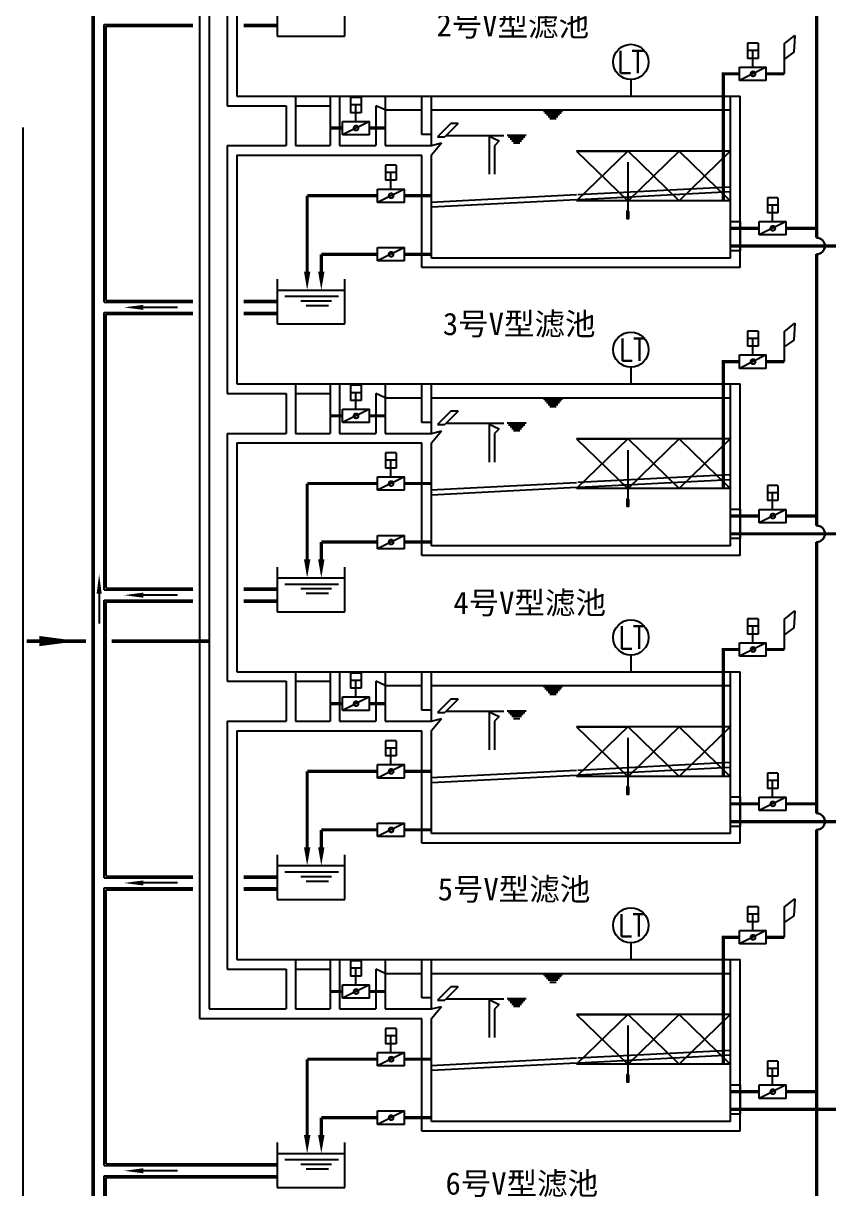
# Model space of a CAD drawing. Extents: x 4355 to 5355, y 1066 to 1761.
# Drawn here: x 4919.3 to 5045.2, y 1297.8 to 1480.1 of the extents above; entities that cross this region are included whole.
import ezdxf
from ezdxf.enums import TextEntityAlignment as Align

# ---------------------------------------------------------------- set-up
doc = ezdxf.new("R2010")
doc.units = 0
doc.header["$LTSCALE"] = 10
doc.header["$MEASUREMENT"] = 0
doc.linetypes.add('ZJ', pattern=[24, 10, -2, 0, -2, 10])
doc.layers.get('0').update_dxf_attribs({"linetype": 'CONTINUOUS'})
for name, color, linetype in [('1', 7, 'ZJ'), ('10', 7, 'CONTINUOUS'), ('3', 1, 'CONTINUOUS'), ('NEW', 70, 'CONTINUOUS'), ('修改', 7, 'CONTINUOUS'), ('气动蝶阀', 7, 'CONTINUOUS'), ('生产水', 1, 'CONTINUOUS')]:
    doc.layers.add(name, color=color, linetype=linetype)
doc.styles.add('HZ', font='geditxt.shx', dxfattribs={"width": 0.7, "bigfont": 'hztxt1.shx'})
doc.styles.add('样式 3', font='', dxfattribs={"height": 3.5})
doc.styles.get('样式 3').set_extended_font_data('FangSong')

msp = doc.modelspace()

# ---------------------------------------------------------------- linework, layer by layer
at = {"color": 7, "ltscale": 0.1}
for p, q in [((4946.88, 1558.66), (4946.88, 1324.45)), ((4948.37, 1557.17), (4948.37, 1325.94)), ((4951.18, 1505.94), (4951.18, 1467.17)), ((4952.67, 1504.45), (4952.67, 1468.66)), ((4952.67, 1468.66), (4961.88, 1468.66)), ((4961.88, 1468.66), (4961.88, 1460.94)), ((4961.88, 1468.66), (5031.37, 1468.66)), ((4967.28, 1468.66), (4967.28, 1460.94)), ((4968.77, 1468.66), (4968.77, 1460.94)), ((4975.89, 1468.66), (4975.89, 1460.94)), ((4981.64, 1462.66), (4981.64, 1468.66)), ((4983.13, 1460.94), (4983.13, 1468.66)), ((5029.88, 1443.35), (5029.88, 1468.66)), ((5031.37, 1441.86), (5031.37, 1468.66)), ((4951.18, 1467.17), (4960.39, 1467.17)), ((4960.39, 1467.17), (4960.39, 1460.94)), ((4961.88, 1467.17), (4967.28, 1467.17)), ((4974.4, 1467.17), (4974.4, 1460.94)), ((4975.89, 1466.51), (4974.4, 1467.17)), ((4975.89, 1466.51), (4981.64, 1466.51)), ((4983.13, 1466.51), (5029.88, 1466.51)), ((5003.61, 1466.29), (5000.63, 1466.29)), ((5003.38, 1466.01), (5000.86, 1466.01)), ((5003.14, 1465.73), (5001.1, 1465.73)), ((5002.89, 1465.42), (5001.35, 1465.42)), ((5002.62, 1465.1), (5001.62, 1465.1)), ((4986.14, 1464.4), (4984.06, 1462.32)), ((4987.29, 1464.4), (4985.21, 1462.32)), ((4987.29, 1464.4), (4986.14, 1464.4)), ((4983.13, 1462.66), (4981.64, 1462.66)), ((4984.06, 1462.32), (4985.21, 1462.32)), ((4985.4, 1462.51), (4994.41, 1462.51)), ((4992.14, 1462.4), (4992.14, 1456.46)), ((4992.14, 1462.4), (4993.7, 1461.66)), ((4993.7, 1461.66), (4992.96, 1460.92)), ((4997.94, 1462.52), (4994.96, 1462.52)), ((4997.7, 1462.24), (4995.19, 1462.24)), ((4997.47, 1461.96), (4995.42, 1461.96)), ((4997.22, 1461.65), (4995.67, 1461.65)), ((4951.18, 1460.94), (4951.18, 1422.17)), ((4951.18, 1460.94), (4960.39, 1460.94)), ((4961.88, 1460.94), (4967.28, 1460.94)), ((4968.77, 1460.94), (4974.4, 1460.94)), ((4975.89, 1460.94), (4983.13, 1460.94)), ((4983.13, 1460.94), (4984.71, 1461.34)), ((4983.13, 1459.47), (4984.71, 1461.34)), ((4992.96, 1460.92), (4992.96, 1456.46)), ((4996.95, 1461.33), (4995.94, 1461.33)), ((5029.88, 1460.06), (5005.82, 1460.06)), ((5005.82, 1460.06), (5013.82, 1460.06)), ((5013.82, 1460.06), (5005.82, 1452.3)), ((5005.82, 1460.06), (5013.82, 1452.3)), ((5013.86, 1460.06), (5021.86, 1452.3)), ((5021.86, 1460.06), (5013.86, 1452.3)), ((5021.83, 1460.06), (5029.83, 1452.3)), ((5029.83, 1460.06), (5021.83, 1452.3)), ((4952.67, 1459.45), (4952.67, 1423.66)), ((4952.67, 1459.45), (4981.64, 1459.45)), ((4952.67, 1459.45), (4981.64, 1459.45)), ((4981.64, 1441.86), (4981.64, 1459.45)), ((4983.13, 1443.35), (4983.13, 1459.47)), ((5013.82, 1458.33), (5013.82, 1450.66)), ((4983.01, 1452.11), (5005.81, 1453.28)), ((4983.13, 1451.35), (5005.81, 1452.52)), ((5029.88, 1452.3), (5005.82, 1452.3)), ((5010.64, 1443.35), (4983.13, 1443.35)), ((5029.88, 1443.35), (5010.19, 1443.35)), ((5011.04, 1441.86), (4981.64, 1441.86)), ((5031.37, 1441.86), (5008.82, 1441.86)), ((4952.67, 1423.66), (4961.88, 1423.66)), ((4961.88, 1423.66), (4961.88, 1415.94)), ((4961.88, 1423.66), (5031.37, 1423.66)), ((4967.28, 1423.66), (4967.28, 1415.94)), ((4968.77, 1423.66), (4968.77, 1415.94)), ((4975.89, 1423.66), (4975.89, 1415.94)), ((4981.64, 1417.66), (4981.64, 1423.66)), ((4983.13, 1415.94), (4983.13, 1423.66)), ((5029.88, 1398.35), (5029.88, 1423.66)), ((5031.37, 1396.86), (5031.37, 1423.66)), ((4951.18, 1422.17), (4960.39, 1422.17)), ((4960.39, 1422.17), (4960.39, 1415.94)), ((4961.88, 1422.17), (4967.28, 1422.17)), ((4974.4, 1422.17), (4974.4, 1415.94)), ((4975.89, 1421.51), (4974.4, 1422.17)), ((4975.89, 1421.51), (4981.64, 1421.51)), ((4983.13, 1421.51), (5029.88, 1421.51)), ((5003.61, 1421.29), (5000.63, 1421.29)), ((5003.38, 1421.01), (5000.86, 1421.01)), ((5003.14, 1420.73), (5001.1, 1420.73)), ((5002.89, 1420.42), (5001.35, 1420.42)), ((5002.62, 1420.1), (5001.62, 1420.1)), ((4983.13, 1417.66), (4981.64, 1417.66)), ((4986.14, 1419.4), (4984.06, 1417.32)), ((4987.29, 1419.4), (4985.21, 1417.32)), ((4987.29, 1419.4), (4986.14, 1419.4)), ((4951.18, 1415.94), (4951.18, 1377.17)), ((4951.18, 1415.94), (4960.39, 1415.94)), ((4961.88, 1415.94), (4967.28, 1415.94)), ((4968.77, 1415.94), (4974.4, 1415.94)), ((4975.89, 1415.94), (4983.13, 1415.94)), ((4983.13, 1415.94), (4984.71, 1416.34)), ((4983.13, 1414.47), (4984.71, 1416.34)), ((4984.06, 1417.32), (4985.21, 1417.32)), ((4985.4, 1417.51), (4994.41, 1417.51)), ((4992.14, 1417.4), (4992.14, 1411.46)), ((4992.14, 1417.4), (4993.7, 1416.66)), ((4993.7, 1416.66), (4992.96, 1415.92)), ((4992.96, 1415.92), (4992.96, 1411.46)), ((4997.94, 1417.52), (4994.96, 1417.52)), ((4997.7, 1417.24), (4995.19, 1417.24)), ((4997.47, 1416.96), (4995.42, 1416.96)), ((4997.22, 1416.65), (4995.67, 1416.65)), ((4996.95, 1416.33), (4995.94, 1416.33)), ((4952.67, 1414.45), (4952.67, 1378.66)), ((4952.67, 1414.45), (4981.64, 1414.45)), ((4981.64, 1396.86), (4981.64, 1414.45)), ((4983.13, 1398.35), (4983.13, 1414.47)), ((5029.88, 1415.06), (5005.82, 1415.06)), ((5005.82, 1415.06), (5013.82, 1415.06)), ((5013.82, 1415.06), (5005.82, 1407.3)), ((5005.82, 1415.06), (5013.82, 1407.3)), ((5013.86, 1415.06), (5021.86, 1407.3)), ((5021.86, 1415.06), (5013.86, 1407.3)), ((5021.83, 1415.06), (5029.83, 1407.3)), ((5029.83, 1415.06), (5021.83, 1407.3)), ((5013.82, 1413.33), (5013.82, 1405.66)), ((4983.01, 1407.11), (5005.81, 1408.28)), ((4983.13, 1406.35), (5005.81, 1407.52)), ((5029.88, 1407.3), (5005.82, 1407.3)), ((5010.64, 1398.35), (4983.13, 1398.35)), ((5029.88, 1398.35), (5010.19, 1398.35)), ((5011.04, 1396.86), (4981.64, 1396.86)), ((5031.37, 1396.86), (5008.82, 1396.86)), ((4952.67, 1378.66), (4961.88, 1378.66)), ((4961.88, 1378.66), (4961.88, 1370.94)), ((4961.88, 1378.66), (5031.37, 1378.66)), ((4961.88, 1378.66), (5031.37, 1378.66)), ((4961.88, 1378.66), (4961.88, 1370.94)), ((4967.28, 1378.66), (4967.28, 1370.94)), ((4968.77, 1378.66), (4968.77, 1370.94)), ((4975.89, 1378.66), (4975.89, 1370.94)), ((4981.64, 1372.66), (4981.64, 1378.66)), ((4983.13, 1370.94), (4983.13, 1378.66)), ((5029.88, 1353.35), (5029.88, 1378.66)), ((5031.37, 1351.86), (5031.37, 1378.66)), ((4951.18, 1377.17), (4960.39, 1377.17)), ((4960.39, 1377.17), (4960.39, 1370.94)), ((4960.39, 1377.17), (4960.39, 1370.94)), ((4961.88, 1377.17), (4967.28, 1377.17)), ((4961.88, 1377.17), (4967.28, 1377.17)), ((4974.4, 1377.17), (4974.4, 1370.94)), ((4975.89, 1376.51), (4974.4, 1377.17)), ((4975.89, 1376.51), (4981.64, 1376.51)), ((4983.13, 1376.51), (5029.88, 1376.51)), ((5003.61, 1376.29), (5000.63, 1376.29)), ((5003.38, 1376.01), (5000.86, 1376.01)), ((5003.14, 1375.73), (5001.1, 1375.73)), ((4986.14, 1374.4), (4984.06, 1372.32)), ((4987.29, 1374.4), (4985.21, 1372.32)), ((4987.29, 1374.4), (4986.14, 1374.4)), ((5002.89, 1375.42), (5001.35, 1375.42)), ((5002.62, 1375.1), (5001.62, 1375.1)), ((4983.13, 1372.66), (4981.64, 1372.66)), ((4984.06, 1372.32), (4985.21, 1372.32)), ((4985.4, 1372.51), (4994.41, 1372.51)), ((4992.14, 1372.4), (4992.14, 1366.46)), ((4992.14, 1372.4), (4993.7, 1371.66)), ((4997.94, 1372.52), (4994.96, 1372.52)), ((4997.7, 1372.24), (4995.19, 1372.24)), ((4951.18, 1370.94), (4951.18, 1332.17)), ((4951.18, 1370.94), (4960.39, 1370.94)), ((4961.88, 1370.94), (4967.28, 1370.94)), ((4961.88, 1370.94), (4967.28, 1370.94)), ((4968.77, 1370.94), (4974.4, 1370.94)), ((4975.89, 1370.94), (4983.13, 1370.94)), ((4983.13, 1370.94), (4984.71, 1371.34)), ((4983.13, 1369.47), (4984.71, 1371.34)), ((4993.7, 1371.66), (4992.96, 1370.92)), ((4992.96, 1370.92), (4992.96, 1366.46)), ((4997.47, 1371.96), (4995.42, 1371.96)), ((4997.22, 1371.65), (4995.67, 1371.65)), ((4996.95, 1371.33), (4995.94, 1371.33)), ((4952.67, 1369.45), (4952.67, 1333.66)), ((4952.67, 1369.45), (4981.64, 1369.45)), ((4981.64, 1351.86), (4981.64, 1369.45)), ((4983.13, 1353.35), (4983.13, 1369.47)), ((5029.88, 1370.06), (5005.82, 1370.06)), ((5005.82, 1370.06), (5013.82, 1370.06)), ((5013.82, 1370.06), (5005.82, 1362.3)), ((5005.82, 1370.06), (5013.82, 1362.3)), ((5013.86, 1370.06), (5021.86, 1362.3)), ((5021.86, 1370.06), (5013.86, 1362.3)), ((5021.83, 1370.06), (5029.83, 1362.3)), ((5029.83, 1370.06), (5021.83, 1362.3)), ((5013.82, 1368.33), (5013.82, 1360.66)), ((4983.01, 1362.11), (5005.81, 1363.28)), ((4983.13, 1361.35), (5005.81, 1362.52)), ((5029.88, 1362.3), (5005.82, 1362.3)), ((5010.64, 1353.35), (4983.13, 1353.35)), ((5029.88, 1353.35), (5010.19, 1353.35)), ((5011.04, 1351.86), (4981.64, 1351.86)), ((5031.37, 1351.86), (5008.82, 1351.86)), ((4951.18, 1332.17), (4960.39, 1332.17)), ((4952.67, 1333.66), (4961.88, 1333.66)), ((4960.39, 1332.17), (4960.39, 1325.94)), ((4960.39, 1332.17), (4960.39, 1325.94)), ((4960.39, 1332.17), (4960.39, 1325.94)), ((4961.88, 1333.66), (4961.88, 1325.94)), ((4961.88, 1333.66), (4961.88, 1325.94)), ((4961.88, 1333.66), (4961.88, 1325.94)), ((4961.88, 1333.66), (5031.37, 1333.66)), ((4961.88, 1332.17), (4967.28, 1332.17)), ((4961.88, 1332.17), (4967.28, 1332.17)), ((4961.88, 1332.17), (4967.28, 1332.17)), ((4967.28, 1333.66), (4967.28, 1325.94)), ((4967.28, 1333.66), (4967.28, 1325.94)), ((4968.77, 1333.66), (4968.77, 1325.94)), ((4968.77, 1333.66), (4968.77, 1325.94)), ((4975.89, 1331.51), (4974.4, 1332.17)), ((4974.4, 1332.17), (4974.4, 1325.94)), ((4974.4, 1332.17), (4974.4, 1325.94)), ((4975.89, 1331.51), (4974.4, 1332.17)), ((4975.89, 1333.66), (4975.89, 1325.94)), ((4975.89, 1333.66), (4975.89, 1325.94)), ((4981.64, 1327.66), (4981.64, 1333.66)), ((4981.64, 1327.66), (4981.64, 1333.66)), ((4983.13, 1325.94), (4983.13, 1333.66)), ((4983.13, 1325.94), (4983.13, 1333.66)), ((5029.88, 1308.35), (5029.88, 1333.66)), ((5031.37, 1306.86), (5031.37, 1333.66)), ((4975.89, 1331.51), (4981.64, 1331.51)), ((4975.89, 1331.51), (4981.64, 1331.51)), ((4983.13, 1331.51), (5029.88, 1331.51)), ((5003.61, 1331.29), (5000.63, 1331.29)), ((5003.38, 1331.01), (5000.86, 1331.01)), ((5003.14, 1330.73), (5001.1, 1330.73)), ((5002.89, 1330.42), (5001.35, 1330.42)), ((4986.14, 1329.4), (4984.06, 1327.32)), ((4986.14, 1329.4), (4984.06, 1327.32)), ((4987.29, 1329.4), (4985.21, 1327.32)), ((4987.29, 1329.4), (4985.21, 1327.32)), ((4987.29, 1329.4), (4986.14, 1329.4)), ((4987.29, 1329.4), (4986.14, 1329.4)), ((5002.62, 1330.1), (5001.62, 1330.1)), ((4983.13, 1327.66), (4981.64, 1327.66)), ((4983.13, 1327.66), (4981.64, 1327.66)), ((4984.06, 1327.32), (4985.21, 1327.32)), ((4984.06, 1327.32), (4985.21, 1327.32)), ((4985.4, 1327.51), (4994.41, 1327.51)), ((4992.14, 1327.4), (4992.14, 1321.46)), ((4992.14, 1327.4), (4993.7, 1326.66)), ((4993.7, 1326.66), (4992.96, 1325.92)), ((4997.94, 1327.52), (4994.96, 1327.52)), ((4997.7, 1327.24), (4995.19, 1327.24)), ((4997.47, 1326.96), (4995.42, 1326.96)), ((4997.22, 1326.65), (4995.67, 1326.65)), ((4948.37, 1325.94), (4960.39, 1325.94)), ((4961.88, 1325.94), (4967.28, 1325.94)), ((4961.88, 1325.94), (4967.28, 1325.94)), ((4961.88, 1325.94), (4967.28, 1325.94)), ((4968.77, 1325.94), (4974.4, 1325.94)), ((4968.77, 1325.94), (4974.4, 1325.94)), ((4975.89, 1325.94), (4983.13, 1325.94)), ((4975.89, 1325.94), (4983.13, 1325.94)), ((4983.13, 1324.47), (4984.71, 1326.34)), ((4983.13, 1325.94), (4984.71, 1326.34)), ((4983.13, 1325.94), (4984.71, 1326.34)), ((4983.13, 1324.47), (4984.71, 1326.34)), ((4992.96, 1325.92), (4992.96, 1321.46)), ((4996.95, 1326.33), (4995.94, 1326.33)), ((5029.88, 1325.06), (5005.82, 1325.06)), ((5005.82, 1325.06), (5013.82, 1325.06)), ((5013.82, 1325.06), (5005.82, 1317.3)), ((5005.82, 1325.06), (5013.82, 1317.3)), ((5013.86, 1325.06), (5021.86, 1317.3)), ((5021.86, 1325.06), (5013.86, 1317.3)), ((5021.83, 1325.06), (5029.83, 1317.3)), ((5029.83, 1325.06), (5021.83, 1317.3)), ((4946.88, 1324.45), (4981.64, 1324.45)), ((4981.64, 1306.86), (4981.64, 1324.45)), ((4983.13, 1308.35), (4983.13, 1324.47)), ((5013.82, 1323.33), (5013.82, 1315.66)), ((4983.01, 1317.11), (5005.81, 1318.28)), ((4983.13, 1316.35), (5005.81, 1317.52)), ((5029.88, 1317.3), (5005.82, 1317.3)), ((5010.64, 1308.35), (4983.13, 1308.35)), ((5029.88, 1308.35), (5010.19, 1308.35)), ((5011.04, 1306.86), (4981.64, 1306.86)), ((5031.37, 1306.86), (5008.82, 1306.86))]:
    msp.add_line(p, q, dxfattribs=at)
at = {"color": 7}
for p, q in [((4958.98, 1485.04), (4958.98, 1478.04)), ((4969.56, 1478.04), (4969.56, 1485.04)), ((4958.98, 1478.04), (4969.56, 1478.04)), ((5038.27, 1476.84), (5039.91, 1478.17)), ((5038.27, 1476.84), (5038.27, 1472.15)), ((5039.77, 1475.52), (5038.27, 1474.46)), ((5035.47, 1473.2), (5031.27, 1471.1)), ((5031.27, 1471.1), (5031.27, 1473.2)), ((5035.47, 1471.1), (5035.47, 1473.2)), ((5035.47, 1471.1), (5035.47, 1473.2)), ((4973.41, 1464.72), (4969.21, 1462.62)), ((4969.21, 1462.62), (4969.21, 1464.72)), ((4973.41, 1462.62), (4973.41, 1464.72)), ((4973.41, 1462.62), (4973.41, 1464.72)), ((4978.89, 1454.14), (4974.69, 1452.05)), ((4974.69, 1452.05), (4974.69, 1454.14)), ((4978.89, 1452.05), (4978.89, 1454.14)), ((4978.89, 1452.05), (4978.89, 1454.14)), ((5038.56, 1449.06), (5034.36, 1446.96)), ((5034.36, 1446.96), (5034.36, 1449.06)), ((5038.56, 1446.96), (5038.56, 1449.06)), ((5038.56, 1446.96), (5038.56, 1449.06)), ((4978.89, 1444.99), (4974.69, 1442.89)), ((4974.69, 1442.89), (4974.69, 1444.99)), ((4978.89, 1442.89), (4978.89, 1444.99)), ((4978.89, 1442.89), (4978.89, 1444.99)), ((4958.98, 1440.04), (4958.98, 1433.04)), ((4969.56, 1433.04), (4969.56, 1440.04)), ((4958.98, 1438.35), (4969.56, 1438.35)), ((4960.19, 1437.38), (4968.6, 1437.38)), ((4962.68, 1436.66), (4967.51, 1436.66)), ((4963.53, 1435.94), (4967.03, 1435.94)), ((4958.98, 1433.04), (4969.56, 1433.04)), ((5038.27, 1431.84), (5039.91, 1433.17)), ((5038.27, 1431.84), (5038.27, 1427.15)), ((5039.77, 1430.52), (5038.27, 1429.46)), ((5035.47, 1428.2), (5031.27, 1426.1)), ((5031.27, 1426.1), (5031.27, 1428.2)), ((5035.47, 1426.1), (5035.47, 1428.2)), ((5035.47, 1426.1), (5035.47, 1428.2)), ((4973.41, 1419.72), (4969.21, 1417.62)), ((4969.21, 1417.62), (4969.21, 1419.72)), ((4973.41, 1417.62), (4973.41, 1419.72)), ((4973.41, 1417.62), (4973.41, 1419.72)), ((4978.89, 1409.14), (4974.69, 1407.05)), ((4974.69, 1407.05), (4974.69, 1409.14)), ((4978.89, 1407.05), (4978.89, 1409.14)), ((4978.89, 1407.05), (4978.89, 1409.14)), ((5038.56, 1404.06), (5034.36, 1401.96)), ((5034.36, 1401.96), (5034.36, 1404.06)), ((5038.56, 1401.96), (5038.56, 1404.06)), ((5038.56, 1401.96), (5038.56, 1404.06)), ((4978.89, 1399.99), (4974.69, 1397.89)), ((4974.69, 1397.89), (4974.69, 1399.99)), ((4978.89, 1397.89), (4978.89, 1399.99)), ((4978.89, 1397.89), (4978.89, 1399.99)), ((4958.98, 1395.04), (4958.98, 1388.04)), ((4969.56, 1388.04), (4969.56, 1395.04)), ((4958.98, 1393.35), (4969.56, 1393.35)), ((4960.19, 1392.38), (4968.6, 1392.38)), ((4962.68, 1391.66), (4967.51, 1391.66)), ((4963.53, 1390.94), (4967.03, 1390.94)), ((4958.98, 1388.04), (4969.56, 1388.04)), ((5038.27, 1386.84), (5039.91, 1388.17)), ((5038.27, 1386.84), (5038.27, 1382.15)), ((5039.77, 1385.52), (5038.27, 1384.46)), ((5035.47, 1383.2), (5031.27, 1381.1)), ((5031.27, 1381.1), (5031.27, 1383.2)), ((5035.47, 1381.1), (5035.47, 1383.2)), ((5035.47, 1381.1), (5035.47, 1383.2)), ((4973.41, 1374.72), (4969.21, 1372.62)), ((4969.21, 1372.62), (4969.21, 1374.72)), ((4973.41, 1372.62), (4973.41, 1374.72)), ((4973.41, 1372.62), (4973.41, 1374.72)), ((4978.89, 1364.14), (4974.69, 1362.05)), ((4974.69, 1362.05), (4974.69, 1364.14)), ((4978.89, 1362.05), (4978.89, 1364.14)), ((4978.89, 1362.05), (4978.89, 1364.14)), ((5038.56, 1359.06), (5034.36, 1356.96)), ((5034.36, 1356.96), (5034.36, 1359.06)), ((5038.56, 1356.96), (5038.56, 1359.06)), ((5038.56, 1356.96), (5038.56, 1359.06)), ((4978.89, 1354.99), (4974.69, 1352.89)), ((4974.69, 1352.89), (4974.69, 1354.99)), ((4978.89, 1352.89), (4978.89, 1354.99)), ((4978.89, 1352.89), (4978.89, 1354.99)), ((4958.98, 1350.04), (4958.98, 1343.04)), ((4969.56, 1343.04), (4969.56, 1350.04)), ((4958.98, 1348.35), (4969.56, 1348.35)), ((4960.19, 1347.38), (4968.6, 1347.38)), ((4962.68, 1346.66), (4967.51, 1346.66)), ((4963.53, 1345.94), (4967.03, 1345.94)), ((4958.98, 1343.04), (4969.56, 1343.04)), ((5038.27, 1341.84), (5039.91, 1343.17)), ((5038.27, 1341.84), (5038.27, 1337.15)), ((5039.77, 1340.52), (5038.27, 1339.46)), ((5035.47, 1338.2), (5031.27, 1336.1)), ((5031.27, 1336.1), (5031.27, 1338.2)), ((5035.47, 1336.1), (5035.47, 1338.2)), ((5035.47, 1336.1), (5035.47, 1338.2)), ((4973.41, 1329.72), (4969.21, 1327.62)), ((4969.21, 1327.62), (4969.21, 1329.72)), ((4973.41, 1327.62), (4973.41, 1329.72)), ((4973.41, 1327.62), (4973.41, 1329.72)), ((4978.89, 1319.14), (4974.69, 1317.05)), ((4974.69, 1317.05), (4974.69, 1319.14)), ((4978.89, 1317.05), (4978.89, 1319.14)), ((4978.89, 1317.05), (4978.89, 1319.14)), ((5038.56, 1314.06), (5034.36, 1311.96)), ((5034.36, 1311.96), (5034.36, 1314.06)), ((5038.56, 1311.96), (5038.56, 1314.06)), ((5038.56, 1311.96), (5038.56, 1314.06)), ((4978.89, 1309.99), (4974.69, 1307.89)), ((4974.69, 1307.89), (4974.69, 1309.99)), ((4978.89, 1307.89), (4978.89, 1309.99)), ((4978.89, 1307.89), (4978.89, 1309.99)), ((4958.98, 1305.04), (4958.98, 1298.04)), ((4969.56, 1298.04), (4969.56, 1305.04)), ((4958.98, 1303.35), (4969.56, 1303.35)), ((4960.19, 1302.38), (4968.6, 1302.38)), ((4962.68, 1301.66), (4967.51, 1301.66)), ((4963.53, 1300.94), (4967.03, 1300.94)), ((4958.98, 1298.04), (4969.56, 1298.04))]:
    msp.add_line(p, q, dxfattribs=at)
for p, q in [((5039.91, 1478.17), (5039.77, 1475.52)), ((5039.91, 1433.17), (5039.77, 1430.52)), ((4931.17, 1390.87), (4931.17, 1386.19)), ((5039.91, 1388.17), (5039.77, 1385.52)), ((5039.91, 1343.17), (5039.77, 1340.52))]:
    msp.add_line(p, q)
at = {"color": 7, "ltscale": 5}
for p, q in [((5006.01, 1453.29), (5029.73, 1454.51)), ((5006.14, 1452.53), (5029.86, 1453.75)), ((5006.01, 1408.29), (5029.73, 1409.51)), ((5006.14, 1407.53), (5029.86, 1408.75)), ((5006.01, 1363.29), (5029.73, 1364.51)), ((5006.14, 1362.53), (5029.86, 1363.75)), ((5006.01, 1318.29), (5029.73, 1319.51)), ((5006.14, 1317.53), (5029.86, 1318.75))]:
    msp.add_line(p, q, dxfattribs=at)
at = {"const_width": 0.5}
for points in [[(5028.75, 1452.3), (5028.75, 1472.15), (5031.27, 1472.15)], [(5035.47, 1472.15), (5038.27, 1472.15)], [(5028.75, 1407.3), (5028.75, 1427.15), (5031.27, 1427.15)], [(5035.47, 1427.15), (5038.27, 1427.15)], [(5028.75, 1362.3), (5028.75, 1382.15), (5031.27, 1382.15)], [(5035.47, 1382.15), (5038.27, 1382.15)], [(5028.75, 1317.3), (5028.75, 1337.15), (5031.27, 1337.15)], [(5035.47, 1337.15), (5038.27, 1337.15)]]:
    msp.add_lwpolyline(points, dxfattribs=at)
at = {"color": 2, "const_width": 0.5}
for points in [[(4974.69, 1453.09), (4963.69, 1453.09)], [(4963.69, 1441.23), (4963.69, 1453.09)], [(4983.13, 1453.09), (4978.89, 1453.09)], [(4974.69, 1443.94), (4965.9, 1443.94)], [(4965.9, 1441.23), (4965.9, 1443.94)], [(4983.13, 1443.94), (4978.89, 1443.94)], [(4974.69, 1408.09), (4963.69, 1408.09)], [(4963.69, 1396.23), (4963.69, 1408.09)], [(4983.13, 1408.09), (4978.89, 1408.09)], [(4974.69, 1398.94), (4965.9, 1398.94)], [(4965.9, 1396.23), (4965.9, 1398.94)], [(4983.13, 1398.94), (4978.89, 1398.94)], [(4974.69, 1363.09), (4963.69, 1363.09)], [(4963.69, 1351.23), (4963.69, 1363.09)], [(4983.13, 1363.09), (4978.89, 1363.09)], [(4974.69, 1353.94), (4965.9, 1353.94)], [(4965.9, 1351.23), (4965.9, 1353.94)], [(4983.13, 1353.94), (4978.89, 1353.94)], [(4974.69, 1318.09), (4963.69, 1318.09)], [(4963.69, 1306.23), (4963.69, 1318.09)], [(4983.13, 1318.09), (4978.89, 1318.09)], [(4974.69, 1308.94), (4965.9, 1308.94)], [(4965.9, 1306.23), (4965.9, 1308.94)], [(4983.13, 1308.94), (4978.89, 1308.94)]]:
    msp.add_lwpolyline(points, dxfattribs=at)
at = {"color": 7, "ltscale": 0.1}
for points in [[(5013.98, 1450.66), (5013.66, 1450.66), (5013.66, 1449.55), (5013.98, 1449.55)], [(5031.37, 1444.49), (5029.88, 1444.49), (5029.88, 1449.09), (5031.37, 1449.09)], [(5013.98, 1405.66), (5013.66, 1405.66), (5013.66, 1404.55), (5013.98, 1404.55)], [(5031.37, 1399.49), (5029.88, 1399.49), (5029.88, 1404.09), (5031.37, 1404.09)], [(5013.98, 1360.66), (5013.66, 1360.66), (5013.66, 1359.55), (5013.98, 1359.55)], [(5031.37, 1354.49), (5029.88, 1354.49), (5029.88, 1359.09), (5031.37, 1359.09)], [(5013.98, 1315.66), (5013.66, 1315.66), (5013.66, 1314.55), (5013.98, 1314.55)], [(5031.37, 1309.49), (5029.88, 1309.49), (5029.88, 1314.09), (5031.37, 1314.09)]]:
    msp.add_lwpolyline(points, close=True, dxfattribs=at)
at = {"color": 2}
for points in [[(4963.69, 1438.35, 0, 1, 0), (4963.69, 1441.23, 1, 1, 0)], [(4965.9, 1438.35, 0, 1, 0), (4965.9, 1441.23, 1, 1, 0)], [(4963.69, 1393.35, 0, 1, 0), (4963.69, 1396.23, 1, 1, 0)], [(4965.9, 1393.35, 0, 1, 0), (4965.9, 1396.23, 1, 1, 0)], [(4963.69, 1348.35, 0, 1, 0), (4963.69, 1351.23, 1, 1, 0)], [(4965.9, 1348.35, 0, 1, 0), (4965.9, 1351.23, 1, 1, 0)], [(4963.69, 1303.35, 0, 1, 0), (4963.69, 1306.23, 1, 1, 0)], [(4965.9, 1303.35, 0, 1, 0), (4965.9, 1306.23, 1, 1, 0)]]:
    msp.add_lwpolyline(points, format="xyseb", dxfattribs=at)
at = {"color": 0}
for centre in [(5014.29, 1474.02), (5014.29, 1429.02), (5014.29, 1384.02), (5014.29, 1339.02)]:
    msp.add_circle(centre, 2.75, dxfattribs=at)
at = {"color": 4, "lineweight": 30, "ltscale": 0.3}
for centre in [(5043.33, 1445.24), (5043.33, 1400.24), (5043.33, 1355.24)]:
    msp.add_arc(centre, 1.29, 270, 90, dxfattribs=at)
at = {"layer": '1', "color": 7}
for p, q in [((5031.27, 1473.2), (5035.47, 1473.2)), ((5035.47, 1471.1), (5031.27, 1471.1)), ((4969.21, 1464.72), (4973.41, 1464.72)), ((4973.41, 1462.62), (4969.21, 1462.62)), ((4974.69, 1454.14), (4978.89, 1454.14)), ((4978.89, 1452.05), (4974.69, 1452.05)), ((5034.36, 1449.06), (5038.56, 1449.06)), ((5038.56, 1446.96), (5034.36, 1446.96)), ((4974.69, 1444.99), (4978.89, 1444.99)), ((4978.89, 1442.89), (4974.69, 1442.89)), ((5031.27, 1428.2), (5035.47, 1428.2)), ((5035.47, 1426.1), (5031.27, 1426.1)), ((4969.21, 1419.72), (4973.41, 1419.72)), ((4973.41, 1417.62), (4969.21, 1417.62)), ((4974.69, 1409.14), (4978.89, 1409.14)), ((4978.89, 1407.05), (4974.69, 1407.05)), ((5034.36, 1404.06), (5038.56, 1404.06)), ((5038.56, 1401.96), (5034.36, 1401.96)), ((4974.69, 1399.99), (4978.89, 1399.99)), ((4978.89, 1397.89), (4974.69, 1397.89)), ((5031.27, 1383.2), (5035.47, 1383.2)), ((5035.47, 1381.1), (5031.27, 1381.1)), ((4969.21, 1374.72), (4973.41, 1374.72)), ((4973.41, 1372.62), (4969.21, 1372.62)), ((4974.69, 1364.14), (4978.89, 1364.14)), ((4978.89, 1362.05), (4974.69, 1362.05)), ((5034.36, 1359.06), (5038.56, 1359.06)), ((5038.56, 1356.96), (5034.36, 1356.96)), ((4974.69, 1354.99), (4978.89, 1354.99)), ((4978.89, 1352.89), (4974.69, 1352.89)), ((5031.27, 1338.2), (5035.47, 1338.2)), ((5035.47, 1336.1), (5031.27, 1336.1)), ((4969.21, 1329.72), (4973.41, 1329.72)), ((4973.41, 1327.62), (4969.21, 1327.62)), ((4974.69, 1319.14), (4978.89, 1319.14)), ((4978.89, 1317.05), (4974.69, 1317.05)), ((5034.36, 1314.06), (5038.56, 1314.06)), ((5038.56, 1311.96), (5034.36, 1311.96)), ((4974.69, 1309.99), (4978.89, 1309.99)), ((4978.89, 1307.89), (4974.69, 1307.89))]:
    msp.add_line(p, q, dxfattribs=at)
at = {"layer": '1', "color": 7, "const_width": 0.729}
for points in [[(5033.56, 1472.15, 1), (5033.23, 1472.15, 1)], [(4971.5, 1463.67, 1), (4971.18, 1463.67, 1)], [(4976.98, 1453.09, 1), (4976.66, 1453.09, 1)], [(5036.65, 1448.01, 1), (5036.33, 1448.01, 1)], [(4976.98, 1443.94, 1), (4976.66, 1443.94, 1)], [(5033.56, 1427.15, 1), (5033.23, 1427.15, 1)], [(4971.5, 1418.67, 1), (4971.18, 1418.67, 1)], [(4976.98, 1408.09, 1), (4976.66, 1408.09, 1)], [(5036.65, 1403.01, 1), (5036.33, 1403.01, 1)], [(4976.98, 1398.94, 1), (4976.66, 1398.94, 1)], [(5033.56, 1382.15, 1), (5033.23, 1382.15, 1)], [(4971.5, 1373.67, 1), (4971.18, 1373.67, 1)], [(4976.98, 1363.09, 1), (4976.66, 1363.09, 1)], [(5036.65, 1358.01, 1), (5036.33, 1358.01, 1)], [(4976.98, 1353.94, 1), (4976.66, 1353.94, 1)], [(5033.56, 1337.15, 1), (5033.23, 1337.15, 1)], [(4971.5, 1328.67, 1), (4971.18, 1328.67, 1)], [(4976.98, 1318.09, 1), (4976.66, 1318.09, 1)], [(5036.65, 1313.01, 1), (5036.33, 1313.01, 1)], [(4976.98, 1308.94, 1), (4976.66, 1308.94, 1)]]:
    msp.add_lwpolyline(points, format="xyb", close=True, dxfattribs=at)
at = {"layer": '10', "color": 4, "const_width": 0.5}
for points in [[(5043.33, 1488.96), (5043.33, 1448.01)], [(5034.36, 1448.01), (5029.88, 1448.01)], [(5043.33, 1448.01), (5038.56, 1448.01)], [(5043.33, 1448.01), (5043.33, 1446.53)], [(5043.33, 1443.96), (5043.33, 1401.53)], [(5034.36, 1403.01), (5029.88, 1403.01)], [(5043.33, 1403.01), (5038.56, 1403.01)], [(5043.33, 1398.96), (5043.33, 1358.3)], [(5034.36, 1358.01), (5029.88, 1358.01)], [(5043.33, 1358.01), (5038.56, 1358.01)], [(5043.33, 1358.3), (5043.33, 1356.53)], [(5043.33, 1353.96), (5043.33, 1224)], [(5034.36, 1313.01), (5029.88, 1313.01)], [(5043.33, 1313.01), (5038.56, 1313.01)]]:
    msp.add_lwpolyline(points, dxfattribs=at)
at = {"layer": '3'}
msp.add_line((4937.85, 1383.46), (4946.88, 1383.46), dxfattribs=at)
at = {"layer": 'NEW', "color": 7, "ltscale": 100}
for p, q in [((4943.41, 1435.64), (4938.09, 1435.64)), ((4943.41, 1390.64), (4938.09, 1390.64)), ((4943.41, 1345.64), (4938.09, 1345.64)), ((4943.41, 1300.64), (4938.09, 1300.64))]:
    msp.add_line(p, q, dxfattribs=at)
for points in [[(4938.09, 1435.64, 0.798, 0, 0), (4935.06, 1435.64, 0, 0, 0)], [(4931.17, 1390.87, 0.798, 0, 0), (4931.17, 1393.9, 0, 0, 0)], [(4938.09, 1390.64, 0.798, 0, 0), (4935.06, 1390.64, 0, 0, 0)], [(4938.09, 1345.64, 0.798, 0, 0), (4935.06, 1345.64, 0, 0, 0)], [(4938.09, 1300.64, 0.798, 0, 0), (4935.06, 1300.64, 0, 0, 0)]]:
    msp.add_lwpolyline(points, format="xyseb", dxfattribs=at)
at = {"layer": 'NEW', "ltscale": 100}
msp.add_lwpolyline([(4921.8, 1383.46, 1.6, 0, 0), (4927.87, 1383.46, 0, 0, 0)], format="xyseb", dxfattribs=at)
at = {"layer": '修改', "color": 7}
for p, q in [((5014.29, 1471.27), (5014.29, 1468.66)), ((5014.29, 1471.27), (5014.29, 1468.66)), ((5014.29, 1426.27), (5014.29, 1423.66)), ((5014.29, 1426.27), (5014.29, 1423.66)), ((5014.29, 1381.27), (5014.29, 1378.66)), ((5014.29, 1381.27), (5014.29, 1378.66)), ((5014.29, 1336.27), (5014.29, 1333.66)), ((5014.29, 1336.27), (5014.29, 1333.66))]:
    msp.add_line(p, q, dxfattribs=at)
at = {"layer": '气动蝶阀', "color": 7}
for p, q in [((5032.54, 1476.93), (5032.54, 1474.56)), ((5034.2, 1476.93), (5032.54, 1476.93)), ((5034.2, 1476.93), (5034.2, 1474.56)), ((5034.2, 1475.78), (5032.54, 1475.78)), ((5034.2, 1474.56), (5032.54, 1474.56)), ((5033.37, 1473.2), (5033.37, 1475.78)), ((4970.48, 1468.45), (4970.48, 1466.08)), ((4972.14, 1468.45), (4970.48, 1468.45)), ((4972.14, 1467.3), (4970.48, 1467.3)), ((4971.31, 1464.72), (4971.31, 1467.3)), ((4972.14, 1468.45), (4972.14, 1466.08)), ((4972.14, 1466.08), (4970.48, 1466.08)), ((4975.96, 1457.88), (4975.96, 1455.51)), ((4977.62, 1457.88), (4975.96, 1457.88)), ((4977.62, 1457.88), (4977.62, 1455.51)), ((4977.62, 1456.73), (4975.96, 1456.73)), ((4976.79, 1454.14), (4976.79, 1456.73)), ((4977.62, 1455.51), (4975.96, 1455.51)), ((5035.63, 1452.79), (5035.63, 1450.42)), ((5037.29, 1452.79), (5035.63, 1452.79)), ((5037.29, 1452.79), (5037.29, 1450.42)), ((5037.29, 1451.64), (5035.63, 1451.64)), ((5036.46, 1449.06), (5036.46, 1451.64)), ((5037.29, 1450.42), (5035.63, 1450.42)), ((5032.54, 1431.93), (5032.54, 1429.56)), ((5034.2, 1431.93), (5032.54, 1431.93)), ((5034.2, 1430.78), (5032.54, 1430.78)), ((5033.37, 1428.2), (5033.37, 1430.78)), ((5034.2, 1431.93), (5034.2, 1429.56)), ((5034.2, 1429.56), (5032.54, 1429.56)), ((4970.48, 1423.45), (4970.48, 1421.08)), ((4972.14, 1423.45), (4970.48, 1423.45)), ((4972.14, 1423.45), (4972.14, 1421.08)), ((4972.14, 1422.3), (4970.48, 1422.3)), ((4971.31, 1419.72), (4971.31, 1422.3)), ((4972.14, 1421.08), (4970.48, 1421.08)), ((4975.96, 1412.88), (4975.96, 1410.51)), ((4977.62, 1412.88), (4975.96, 1412.88)), ((4977.62, 1412.88), (4977.62, 1410.51)), ((4977.62, 1411.73), (4975.96, 1411.73)), ((4977.62, 1410.51), (4975.96, 1410.51)), ((4976.79, 1409.14), (4976.79, 1411.73)), ((5035.63, 1407.79), (5035.63, 1405.42)), ((5037.29, 1407.79), (5035.63, 1407.79)), ((5037.29, 1407.79), (5037.29, 1405.42)), ((5037.29, 1406.64), (5035.63, 1406.64)), ((5037.29, 1405.42), (5035.63, 1405.42)), ((5036.46, 1404.06), (5036.46, 1406.64)), ((5032.54, 1386.93), (5032.54, 1384.56)), ((5034.2, 1386.93), (5032.54, 1386.93)), ((5034.2, 1386.93), (5034.2, 1384.56)), ((5034.2, 1385.78), (5032.54, 1385.78)), ((5033.37, 1383.2), (5033.37, 1385.78)), ((5034.2, 1384.56), (5032.54, 1384.56)), ((4970.48, 1378.45), (4970.48, 1376.08)), ((4972.14, 1378.45), (4970.48, 1378.45)), ((4972.14, 1378.45), (4972.14, 1376.08)), ((4972.14, 1377.3), (4970.48, 1377.3)), ((4972.14, 1376.08), (4970.48, 1376.08)), ((4971.31, 1374.72), (4971.31, 1377.3)), ((4975.96, 1367.88), (4975.96, 1365.51)), ((4977.62, 1367.88), (4975.96, 1367.88)), ((4977.62, 1366.73), (4975.96, 1366.73)), ((4976.79, 1364.14), (4976.79, 1366.73)), ((4977.62, 1367.88), (4977.62, 1365.51)), ((4977.62, 1365.51), (4975.96, 1365.51)), ((5035.63, 1362.79), (5035.63, 1360.42)), ((5037.29, 1362.79), (5035.63, 1362.79)), ((5037.29, 1361.64), (5035.63, 1361.64)), ((5036.46, 1359.06), (5036.46, 1361.64)), ((5037.29, 1362.79), (5037.29, 1360.42)), ((5037.29, 1360.42), (5035.63, 1360.42)), ((5032.54, 1341.93), (5032.54, 1339.56)), ((5034.2, 1341.93), (5032.54, 1341.93)), ((5034.2, 1341.93), (5034.2, 1339.56)), ((5034.2, 1340.78), (5032.54, 1340.78)), ((5034.2, 1339.56), (5032.54, 1339.56)), ((5033.37, 1338.2), (5033.37, 1340.78)), ((4970.48, 1333.45), (4970.48, 1331.08)), ((4972.14, 1333.45), (4970.48, 1333.45)), ((4972.14, 1332.3), (4970.48, 1332.3)), ((4971.31, 1329.72), (4971.31, 1332.3)), ((4972.14, 1333.45), (4972.14, 1331.08)), ((4972.14, 1331.08), (4970.48, 1331.08)), ((4975.96, 1322.88), (4975.96, 1320.51)), ((4977.62, 1322.88), (4975.96, 1322.88)), ((4977.62, 1322.88), (4977.62, 1320.51)), ((4977.62, 1321.73), (4975.96, 1321.73)), ((4976.79, 1319.14), (4976.79, 1321.73)), ((4977.62, 1320.51), (4975.96, 1320.51)), ((5035.63, 1317.79), (5035.63, 1315.42)), ((5037.29, 1317.79), (5035.63, 1317.79)), ((5037.29, 1317.79), (5037.29, 1315.42)), ((5037.29, 1316.64), (5035.63, 1316.64)), ((5036.46, 1314.06), (5036.46, 1316.64)), ((5037.29, 1315.42), (5035.63, 1315.42))]:
    msp.add_line(p, q, dxfattribs=at)
at = {"layer": '生产水'}
for p, q in [((4930.11, 1473.73), (4930.11, 1526.73)), ((4930.39, 1473.73), (4930.39, 1526.45)), ((4931.97, 1436.45), (4931.97, 1479.86)), ((4931.97, 1479.86), (4945.84, 1479.86)), ((4932.25, 1436.73), (4932.25, 1479.59)), ((4932.25, 1479.59), (4945.84, 1479.59)), ((4953.78, 1479.86), (4958.98, 1479.86)), ((4953.78, 1479.59), (4958.98, 1479.59)), ((4930.11, 1461.63), (4930.11, 1473.73)), ((4930.39, 1461.91), (4930.39, 1473.73)), ((4919.31, 1291.84), (4919.31, 1463.77)), ((4930.11, 1376.09), (4930.11, 1461.63)), ((4930.39, 1376.09), (4930.39, 1461.91)), ((4931.97, 1436.45), (4945.84, 1436.45)), ((4932.25, 1436.73), (4945.84, 1436.73)), ((4953.78, 1436.73), (4958.98, 1436.73)), ((4953.78, 1436.45), (4958.98, 1436.45)), ((4931.97, 1391.45), (4931.97, 1434.86)), ((4931.97, 1434.86), (4945.84, 1434.86)), ((4932.25, 1391.73), (4932.25, 1434.59)), ((4932.25, 1434.59), (4945.84, 1434.59)), ((4953.78, 1434.86), (4958.98, 1434.86)), ((4953.78, 1434.59), (4958.98, 1434.59)), ((4931.97, 1391.45), (4945.84, 1391.45)), ((4932.25, 1391.73), (4945.84, 1391.73)), ((4953.78, 1391.73), (4958.98, 1391.73)), ((4953.78, 1391.45), (4958.98, 1391.45)), ((4931.97, 1389.86), (4945.84, 1389.86)), ((4931.97, 1376.09), (4931.97, 1389.86)), ((4932.25, 1389.59), (4945.84, 1389.59)), ((4932.25, 1376.09), (4932.25, 1389.59)), ((4953.78, 1389.86), (4958.98, 1389.86)), ((4953.78, 1389.59), (4958.98, 1389.59)), ((4930.11, 1301.84), (4930.11, 1376.09)), ((4930.39, 1302.12), (4930.39, 1376.09)), ((4931.97, 1346.45), (4931.97, 1376.09)), ((4932.25, 1346.73), (4932.25, 1376.09)), ((4930.11, 1347.24), (4930.11, 1353.2)), ((4930.39, 1347.24), (4930.39, 1353.2)), ((4931.97, 1347.24), (4931.97, 1353.2)), ((4932.25, 1347.24), (4932.25, 1353.2)), ((4932.25, 1346.73), (4945.84, 1346.73)), ((4953.78, 1346.73), (4958.98, 1346.73)), ((4931.97, 1346.45), (4945.84, 1346.45)), ((4931.97, 1344.86), (4945.84, 1344.86)), ((4931.97, 1301.45), (4931.97, 1344.86)), ((4953.78, 1346.45), (4958.98, 1346.45)), ((4953.78, 1344.86), (4958.98, 1344.86)), ((4932.25, 1344.59), (4945.84, 1344.59)), ((4932.25, 1301.73), (4932.25, 1344.59)), ((4953.78, 1344.59), (4958.98, 1344.59)), ((4930.11, 1291.84), (4930.11, 1301.84)), ((4930.39, 1292.12), (4930.39, 1302.12)), ((4931.97, 1301.45), (4958.98, 1301.45)), ((4932.25, 1301.73), (4958.98, 1301.73)), ((4931.97, 1299.86), (4958.98, 1299.86)), ((4931.97, 1292.12), (4931.97, 1299.86)), ((4932.25, 1299.59), (4958.98, 1299.59)), ((4932.25, 1291.84), (4932.25, 1299.59))]:
    msp.add_line(p, q, dxfattribs=at)
at = {"layer": '生产水', "color": 3}
for points, const_width in [([(4969.21, 1463.67), (4967.28, 1463.67)], 0.5), ([(4975.89, 1463.67), (4973.41, 1463.67)], 0.5), ([(5029.88, 1445.24), (5054.44, 1445.24)], 0.5), ([(4969.21, 1418.67), (4967.28, 1418.67)], 0.5), ([(4975.89, 1418.67), (4973.41, 1418.67)], 0.5), ([(5029.88, 1400.24), (5054.44, 1400.24)], 0.5), ([(4919.83, 1383.46), (4929.1, 1383.46)], 0.59), ([(4933.15, 1383.46), (4948.37, 1383.46)], 0.59), ([(4969.21, 1373.67), (4967.28, 1373.67)], 0.5), ([(4975.89, 1373.67), (4973.41, 1373.67)], 0.5), ([(5029.88, 1355.24), (5054.44, 1355.24)], 0.5), ([(4969.21, 1328.67), (4967.28, 1328.67)], 0.5), ([(4975.89, 1328.67), (4973.41, 1328.67)], 0.5), ([(5029.88, 1310.24), (5054.44, 1310.24)], 0.5)]:
    msp.add_lwpolyline(points, dxfattribs=dict(at, const_width=const_width))

# ---------------------------------------------------------------- texts
at = {"style": '样式 3'}
for s, p in [('2号V型滤池', (4995.84, 1479.78)), ('3号V型滤池', (4996.84, 1433.05)), ('4号V型滤池', (4998.48, 1389.45)), ('5号V型滤池', (4996.03, 1344.66)), ('6号V型滤池', (4997.25, 1298.66))]:
    msp.add_text(s, height=3.5, dxfattribs=at).set_placement(p, align=Align.MIDDLE_CENTER)
at = {"ltscale": 2, "style": 'HZ', "width": 0.85}
for p in [(5014.29, 1474.02), (5014.57, 1429.02), (5014.49, 1384.02), (5014.45, 1339.02)]:
    msp.add_text('LT', height=3.5, dxfattribs=at).set_placement(p, align=Align.MIDDLE_CENTER)

doc.saveas('drawing.dxf')
